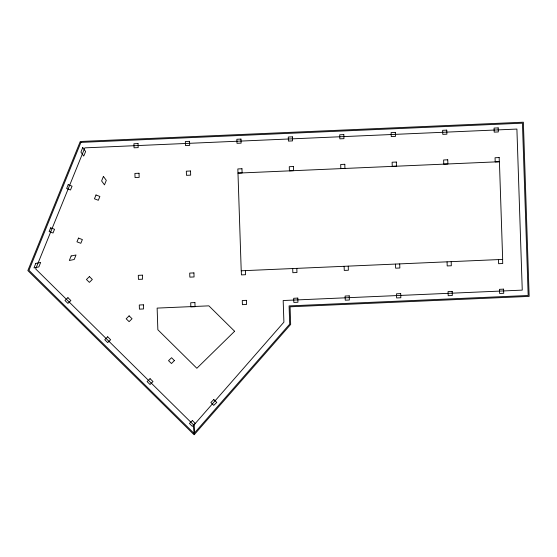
<?xml version="1.0" encoding="UTF-8"?>
<svg xmlns="http://www.w3.org/2000/svg" width="557" height="557" viewBox="0 0 557 557"><rect width="100%" height="100%" fill="white"/><g stroke="black" fill="none" stroke-linecap="round" stroke-linejoin="round"><path stroke-width="0.84" d="M193.822 425.13L283.903 322.148L283.179 300.522L522.257 290.12L516.903 129.064L84.838 147.863L35.676 268.94L193.822 425.13L194.128 434.794L27.85 270.577L80.264 141.492L523.364 122.206L529.15 296.394L290.072 306.796L290.663 324.432L194.442 434.425L193.913 425.026M502.602 259.478L502.734 263.524L498.626 263.705L498.487 259.659M451.184 261.713L451.316 265.759L447.201 265.94L447.069 261.894M399.71 263.955L399.842 268.001L395.63 268.182L395.498 264.136M348.243 266.197L348.376 270.242L344.261 270.417L344.129 266.371M296.818 268.383L296.958 272.526L292.843 272.707L292.704 268.565M245.4 270.667L245.533 274.712L241.418 274.893L241.285 270.848M82.749 147.521L80.939 152.131L83.717 156.064L85.625 151.539L82.749 147.521M35.787 263.391L33.977 267.91L38.851 266.921L40.661 262.41L35.787 263.391M68.177 184.701L66.638 188.531L70.509 190L72.048 186.17L68.177 184.701M71.15 255.969L69.333 260.481L74.206 259.499L76.017 254.988L71.15 255.969M95.999 194.985L94.453 198.814L98.331 200.283L99.87 196.454L95.999 194.985M103.421 176.43L101.611 180.941L104.486 184.868L106.303 180.357L103.421 176.43M80.911 142.39L28.957 270.347L194.08 433.423L289.703 324.111L289.097 305.904L528.175 295.502L522.445 123.181L80.911 142.39M50.68 227.813L49.134 231.545L53.006 233.014L54.551 229.282L50.68 227.813M78.495 238.09L76.957 241.829L80.828 243.298L82.373 239.566L78.495 238.09M89.392 276.592L86.446 279.517L89.385 282.378L92.33 279.454L89.392 276.592M107.689 336.797L104.751 339.721L107.689 342.59L110.634 339.756L107.689 336.797M129.113 315.868L126.167 318.792L129.106 321.654L132.051 318.729L129.113 315.868M150.063 378.69L147.118 381.615L150.056 384.476L153.001 381.552L150.063 378.69M174.404 360.602L171.465 363.526L168.52 360.664L171.563 357.733L174.404 360.602M192.36 420.57L189.415 423.494L192.36 426.356L195.298 423.431L192.36 420.57M213.832 399.571L210.887 402.495L213.728 405.364L216.77 402.433L213.832 399.571M234.615 331.262L196.858 368.274L157.854 329.751L157.137 308.098L208.882 305.849L234.615 331.262M67.926 297.682L64.974 300.515L67.919 303.377L70.864 300.55L67.926 297.682M138.032 143.574L133.924 143.748L134.056 147.793L138.171 147.619L138.032 143.574M189.554 141.332L185.342 141.513L185.474 145.558L189.686 145.377L189.554 141.332M240.972 139.09L236.864 139.271L236.997 143.316L241.111 143.135L240.972 139.09M292.397 136.855L288.282 137.036L288.415 141.081L292.529 140.9L292.397 136.855M343.822 134.62L339.707 134.794L339.84 138.839L343.954 138.665L343.822 134.62M395.338 132.378L391.125 132.559L391.258 136.604L395.47 136.423L395.338 132.378M446.756 130.136L442.648 130.317L442.78 134.362L446.895 134.181L446.756 130.136M498.181 127.901L494.066 128.082L494.198 132.127L498.313 131.946L498.181 127.901M139.02 173.241L134.905 173.415L135.045 177.558L139.159 177.384L139.02 173.241M190.543 170.999L186.33 171.18L186.463 175.323L190.675 175.142L190.543 170.999M241.961 168.757L237.846 168.938L241.216 270.786L502.665 259.409L499.42 161.725L237.964 173.102L242.1 172.9L241.961 168.757M293.379 166.522L289.271 166.703L289.41 170.846L293.518 170.665L293.379 166.522M344.804 164.287L340.689 164.461L340.828 168.604L344.943 168.43L344.804 164.287M396.326 162.045L392.114 162.226L392.246 166.369L396.459 166.188L396.326 162.045M447.744 159.803L443.63 159.984L443.769 164.127L447.884 163.946L447.744 159.803M499.169 157.568L495.055 157.749L495.194 161.892L499.302 161.711L499.169 157.568M142.404 275.151L138.296 275.332L138.428 279.377L142.543 279.196L142.404 275.151M193.927 272.909L189.714 273.09L189.846 277.135L194.059 276.954L193.927 272.909M143.393 304.818L139.278 304.999L139.417 309.142L143.532 308.961L143.393 304.818M194.915 302.576L190.703 302.757L190.835 306.9L195.054 306.719L194.915 302.576M246.382 300.334L242.267 300.515L242.406 304.658L246.521 304.477L246.382 300.334M297.807 298.099L293.692 298.28L293.831 302.423L297.939 302.242L297.807 298.099M349.225 295.864L345.11 296.039L345.249 300.181L349.364 300.007L349.225 295.864M400.699 293.623L396.487 293.804L396.619 297.946L400.831 297.765L400.699 293.623M452.166 291.381L448.058 291.562L448.19 295.704L452.305 295.523L452.166 291.381M503.591 289.146L499.476 289.327L499.615 293.469L503.73 293.288L503.591 289.146"/></g></svg>
